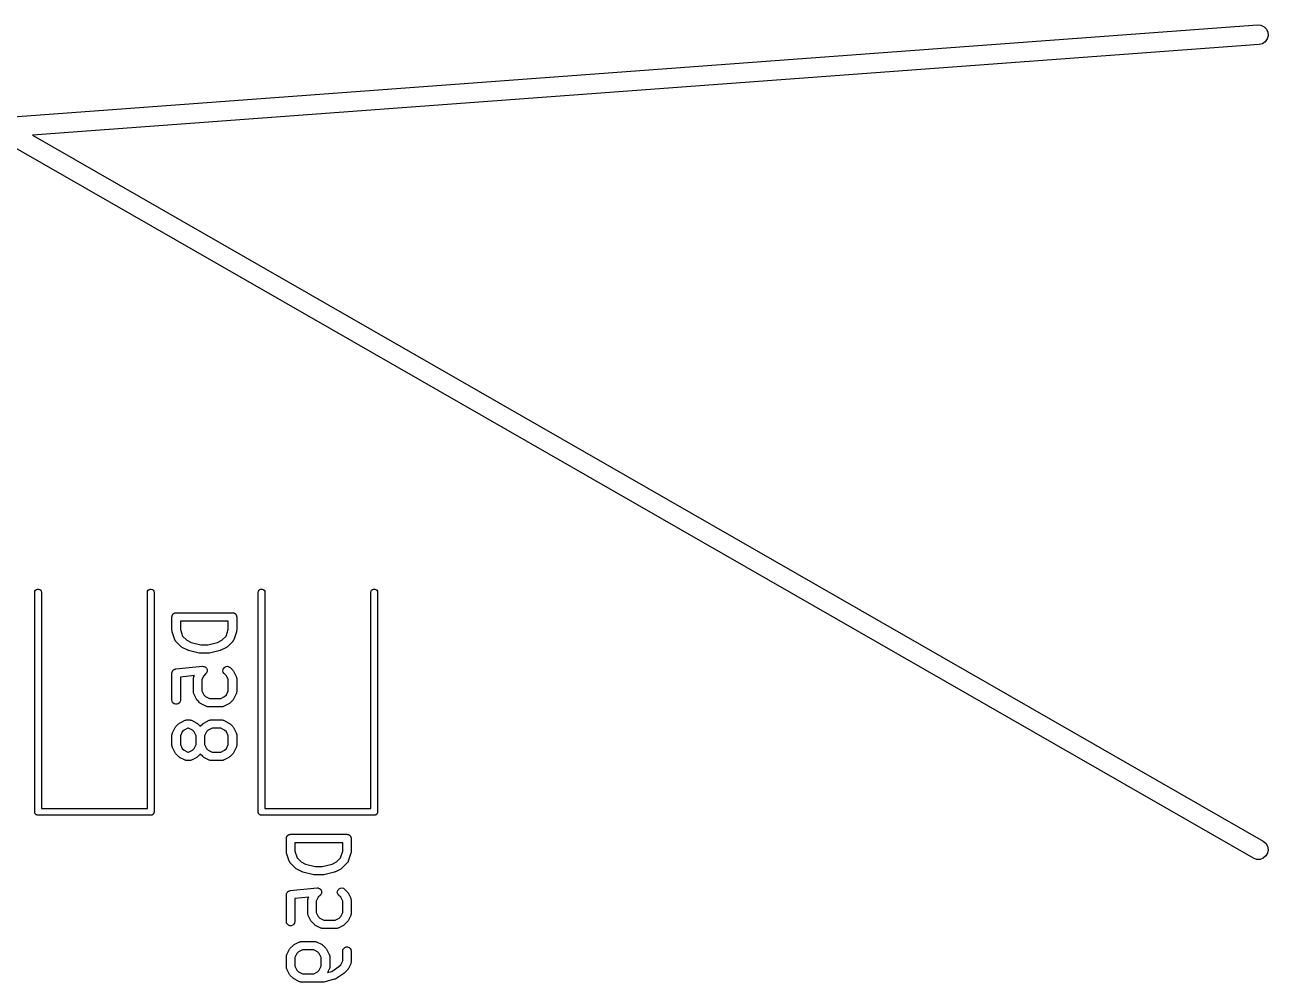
# Model space of a CAD drawing. Extents: x 48 to 353, y -143 to -50.
# Drawn here: x 329.76 to 351.84, y -119.57 to -102.57 of the extents above; entities that cross this region are included whole.
import ezdxf

# ---------------------------------------------------------------- set-up
doc = ezdxf.new("R2010")
doc.units = 0
doc.header["$MEASUREMENT"] = 0
doc.layers.add('BLACK', color=7, linetype='CONTINUOUS')

msp = doc.modelspace()

# ---------------------------------------------------------------- linework, layer by layer
at = {"layer": 'Black'}
for p, q in [((329.394, -104.212), (351.65, -102.568)), ((351.65, -102.568), (351.711, -102.575)), ((351.711, -102.575), (351.765, -102.601)), ((351.765, -102.601), (351.808, -102.645)), ((351.808, -102.645), (351.833, -102.7)), ((351.785, -102.868), (351.735, -102.903)), ((351.821, -102.819), (351.785, -102.868)), ((351.837, -102.761), (351.821, -102.819)), ((351.833, -102.7), (351.837, -102.761)), ((351.676, -102.918), (329.893, -104.526)), ((351.735, -102.903), (351.676, -102.918)), ((351.576, -117.373), (329.29, -104.584)), ((329.893, -104.526), (351.75, -117.069)), ((329.948, -112.611), (329.964, -112.598)), ((329.964, -112.598), (329.983, -112.591)), ((329.983, -112.591), (330.004, -112.591)), ((330.004, -112.591), (330.024, -112.598)), ((330.024, -112.598), (330.04, -112.611)), ((331.948, -112.611), (331.964, -112.598)), ((331.964, -112.598), (331.983, -112.591)), ((331.983, -112.591), (332.004, -112.591)), ((332.004, -112.591), (332.024, -112.598)), ((332.024, -112.598), (332.04, -112.611)), ((333.917, -112.611), (333.933, -112.598)), ((333.933, -112.598), (333.952, -112.591)), ((333.952, -112.591), (333.973, -112.591)), ((333.973, -112.591), (333.993, -112.598)), ((333.993, -112.598), (334.008, -112.611)), ((335.917, -112.611), (335.933, -112.598)), ((335.933, -112.598), (335.952, -112.591)), ((335.952, -112.591), (335.973, -112.591)), ((335.973, -112.591), (335.993, -112.598)), ((335.993, -112.598), (336.008, -112.611)), ((329.934, -112.65), (329.937, -112.629)), ((329.934, -116.55), (329.934, -112.65)), ((329.937, -112.629), (329.948, -112.611)), ((330.04, -112.611), (330.05, -112.629)), ((330.05, -112.629), (330.054, -112.65)), ((330.054, -112.65), (330.054, -116.49)), ((331.934, -112.65), (331.937, -112.629)), ((331.934, -116.49), (331.934, -112.65)), ((331.937, -112.629), (331.948, -112.611)), ((332.04, -112.611), (332.05, -112.629)), ((332.05, -112.629), (332.054, -112.65)), ((332.054, -112.65), (332.054, -116.55)), ((333.902, -112.65), (333.906, -112.629)), ((333.902, -116.55), (333.902, -112.65)), ((333.906, -112.629), (333.917, -112.611)), ((334.008, -112.611), (334.019, -112.629)), ((334.019, -112.629), (334.022, -112.65)), ((334.022, -112.65), (334.022, -116.49)), ((335.902, -112.65), (335.906, -112.629)), ((335.902, -116.49), (335.902, -112.65)), ((335.906, -112.629), (335.917, -112.611)), ((336.008, -112.611), (336.019, -112.629)), ((336.019, -112.629), (336.022, -112.65)), ((336.022, -112.65), (336.022, -116.55)), ((332.381, -113.048), (332.385, -113.043)), ((332.385, -113.043), (332.389, -113.038)), ((332.389, -113.038), (332.394, -113.033)), ((332.394, -113.033), (332.398, -113.028)), ((332.398, -113.028), (332.404, -113.025)), ((332.404, -113.025), (332.409, -113.021)), ((332.409, -113.021), (332.415, -113.019)), ((332.415, -113.019), (332.42, -113.015)), ((332.42, -113.015), (332.427, -113.014)), ((332.427, -113.014), (332.433, -113.012)), ((332.433, -113.012), (332.44, -113.012)), ((332.44, -113.012), (332.446, -113.011)), ((332.446, -113.011), (333.446, -113.011)), ((333.446, -113.011), (333.453, -113.012)), ((333.453, -113.012), (333.459, -113.012)), ((333.459, -113.012), (333.465, -113.014)), ((333.465, -113.014), (333.472, -113.015)), ((333.472, -113.015), (333.477, -113.019)), ((333.477, -113.019), (333.484, -113.021)), ((333.484, -113.021), (333.489, -113.025)), ((333.489, -113.025), (333.494, -113.028)), ((333.494, -113.028), (333.499, -113.033)), ((333.499, -113.033), (333.504, -113.038)), ((333.504, -113.038), (333.507, -113.043)), ((333.507, -113.043), (333.511, -113.048)), ((332.371, -113.086), (332.372, -113.079)), ((332.371, -113.324), (332.371, -113.086)), ((332.372, -113.073), (332.375, -113.067)), ((332.372, -113.079), (332.372, -113.073)), ((332.375, -113.067), (332.376, -113.06)), ((332.376, -113.06), (332.379, -113.054)), ((332.379, -113.054), (332.381, -113.048)), ((332.521, -113.161), (332.521, -113.312)), ((333.371, -113.161), (332.521, -113.161)), ((333.371, -113.312), (333.371, -113.161)), ((333.511, -113.048), (333.513, -113.054)), ((333.513, -113.054), (333.517, -113.06)), ((333.517, -113.06), (333.518, -113.067)), ((333.518, -113.067), (333.52, -113.073)), ((333.52, -113.073), (333.52, -113.079)), ((333.52, -113.079), (333.521, -113.086)), ((333.521, -113.086), (333.521, -113.324)), ((332.373, -113.336), (332.371, -113.324)), ((332.375, -113.348), (332.373, -113.336)), ((332.423, -113.49), (332.375, -113.348)), ((332.521, -113.312), (332.559, -113.426)), ((332.559, -113.426), (332.633, -113.5)), ((333.259, -113.5), (333.333, -113.426)), ((333.333, -113.426), (333.371, -113.312)), ((333.517, -113.348), (333.47, -113.49)), ((333.519, -113.336), (333.517, -113.348)), ((333.521, -113.324), (333.519, -113.336)), ((332.425, -113.494), (332.423, -113.49)), ((332.426, -113.498), (332.425, -113.494)), ((332.431, -113.506), (332.426, -113.498)), ((332.435, -113.513), (332.431, -113.506)), ((332.438, -113.516), (332.435, -113.513)), ((332.441, -113.52), (332.438, -113.516)), ((332.536, -113.615), (332.441, -113.52)), ((332.546, -113.622), (332.536, -113.615)), ((332.555, -113.629), (332.546, -113.622)), ((332.651, -113.677), (332.555, -113.629)), ((332.633, -113.5), (332.71, -113.539)), ((332.659, -113.679), (332.651, -113.677)), ((332.666, -113.682), (332.659, -113.679)), ((332.857, -113.73), (332.666, -113.682)), ((332.71, -113.539), (332.884, -113.582)), ((332.884, -113.582), (333.008, -113.582)), ((333.008, -113.582), (333.182, -113.539)), ((333.226, -113.682), (333.036, -113.73)), ((333.182, -113.539), (333.259, -113.5)), ((333.234, -113.679), (333.226, -113.682)), ((333.242, -113.677), (333.234, -113.679)), ((333.337, -113.629), (333.242, -113.677)), ((333.346, -113.622), (333.337, -113.629)), ((333.356, -113.615), (333.346, -113.622)), ((333.452, -113.52), (333.356, -113.615)), ((333.454, -113.516), (333.452, -113.52)), ((333.457, -113.513), (333.454, -113.516)), ((333.461, -113.506), (333.457, -113.513)), ((333.466, -113.498), (333.461, -113.506)), ((333.468, -113.494), (333.466, -113.498)), ((333.47, -113.49), (333.468, -113.494)), ((332.866, -113.731), (332.857, -113.73)), ((332.875, -113.732), (332.866, -113.731)), ((333.018, -113.732), (332.875, -113.732)), ((333.027, -113.731), (333.018, -113.732)), ((333.036, -113.73), (333.027, -113.731)), ((332.371, -114.08), (332.374, -114.07)), ((332.372, -114.083), (332.371, -114.08)), ((332.371, -114.086), (332.372, -114.083)), ((332.371, -114.562), (332.371, -114.086)), ((332.374, -114.07), (332.376, -114.06)), ((332.376, -114.06), (332.377, -114.058)), ((332.377, -114.058), (332.378, -114.055)), ((332.378, -114.055), (332.384, -114.046)), ((332.384, -114.046), (332.389, -114.038)), ((332.389, -114.038), (332.391, -114.036)), ((332.391, -114.036), (332.392, -114.033)), ((332.392, -114.033), (332.401, -114.027)), ((332.401, -114.027), (332.409, -114.021)), ((332.409, -114.021), (332.411, -114.02)), ((332.411, -114.02), (332.414, -114.018)), ((332.414, -114.018), (332.423, -114.015)), ((332.423, -114.015), (332.433, -114.012)), ((332.433, -114.012), (332.436, -114.012)), ((332.436, -114.012), (332.439, -114.011)), ((332.439, -114.011), (332.915, -113.963)), ((332.769, -114.129), (332.521, -114.154)), ((332.759, -114.152), (332.76, -114.147)), ((332.76, -114.147), (332.769, -114.129)), ((332.936, -114.13), (332.902, -114.199)), ((332.915, -113.963), (332.915, -113.964)), ((332.915, -113.964), (332.916, -113.963)), ((332.916, -113.963), (332.928, -113.964)), ((332.928, -113.964), (332.941, -113.965)), ((332.975, -114.091), (332.936, -114.13)), ((332.941, -113.965), (332.941, -113.966)), ((332.941, -113.966), (332.942, -113.966)), ((332.942, -113.966), (332.953, -113.971)), ((332.953, -113.971), (332.965, -113.976)), ((332.965, -113.976), (332.965, -113.976)), ((332.965, -113.976), (332.965, -113.977)), ((332.965, -113.977), (332.974, -113.986)), ((332.974, -113.986), (332.983, -113.994)), ((332.976, -114.091), (332.975, -114.091)), ((332.983, -114.08), (332.976, -114.09)), ((332.976, -114.09), (332.976, -114.091)), ((332.983, -113.994), (332.983, -113.995)), ((332.983, -113.995), (332.984, -113.995)), ((332.99, -114.07), (332.983, -114.08)), ((332.984, -113.995), (332.989, -114.006)), ((332.989, -114.006), (332.995, -114.018)), ((332.991, -114.069), (332.99, -114.069)), ((332.99, -114.069), (332.99, -114.07)), ((332.994, -114.057), (332.991, -114.069)), ((332.997, -114.045), (332.994, -114.057)), ((332.995, -114.018), (332.995, -114.018)), ((332.995, -114.018), (332.995, -114.019)), ((332.995, -114.019), (332.996, -114.031)), ((332.996, -114.031), (332.997, -114.044)), ((332.997, -114.044), (332.997, -114.044)), ((332.997, -114.044), (332.997, -114.045)), ((333.276, -114.045), (333.278, -114.019)), ((333.283, -114.07), (333.276, -114.045)), ((333.278, -114.019), (333.289, -113.995)), ((333.298, -114.091), (333.283, -114.07)), ((333.289, -113.995), (333.308, -113.977)), ((333.337, -114.13), (333.298, -114.091)), ((333.308, -113.977), (333.331, -113.966)), ((333.331, -113.966), (333.357, -113.963)), ((333.371, -114.199), (333.337, -114.13)), ((333.357, -113.963), (333.383, -113.97)), ((333.383, -113.97), (333.404, -113.985)), ((333.404, -113.985), (333.452, -114.033)), ((333.452, -114.033), (333.458, -114.043)), ((333.458, -114.043), (333.466, -114.052)), ((333.466, -114.052), (333.513, -114.147)), ((333.513, -114.147), (333.514, -114.152)), ((332.521, -114.154), (332.521, -114.562)), ((332.752, -114.181), (332.753, -114.177)), ((332.752, -114.419), (332.752, -114.181)), ((332.753, -114.172), (332.755, -114.164)), ((332.753, -114.177), (332.753, -114.172)), ((332.755, -114.164), (332.757, -114.155)), ((332.757, -114.155), (332.759, -114.152)), ((332.902, -114.199), (332.902, -114.401)), ((333.371, -114.401), (333.371, -114.199)), ((333.514, -114.152), (333.517, -114.155)), ((333.517, -114.155), (333.518, -114.164)), ((333.518, -114.164), (333.521, -114.172)), ((333.521, -114.172), (333.52, -114.177)), ((333.52, -114.177), (333.521, -114.181)), ((333.521, -114.181), (333.521, -114.419)), ((332.376, -114.588), (332.371, -114.562)), ((332.389, -114.61), (332.376, -114.588)), ((332.517, -114.588), (332.504, -114.61)), ((332.521, -114.562), (332.517, -114.588)), ((332.753, -114.423), (332.752, -114.419)), ((332.753, -114.428), (332.753, -114.423)), ((332.755, -114.436), (332.753, -114.428)), ((332.757, -114.445), (332.755, -114.436)), ((332.759, -114.448), (332.757, -114.445)), ((332.76, -114.453), (332.759, -114.448)), ((332.808, -114.548), (332.76, -114.453)), ((332.815, -114.557), (332.808, -114.548)), ((332.822, -114.567), (332.815, -114.557)), ((332.869, -114.615), (332.822, -114.567)), ((332.902, -114.401), (332.936, -114.47)), ((332.936, -114.47), (332.967, -114.5)), ((332.967, -114.5), (333.035, -114.535)), ((333.035, -114.535), (333.238, -114.535)), ((333.238, -114.535), (333.306, -114.5)), ((333.306, -114.5), (333.337, -114.47)), ((333.337, -114.47), (333.371, -114.401)), ((333.452, -114.567), (333.404, -114.615)), ((333.458, -114.557), (333.452, -114.567)), ((333.466, -114.548), (333.458, -114.557)), ((333.513, -114.453), (333.466, -114.548)), ((333.514, -114.448), (333.513, -114.453)), ((333.517, -114.445), (333.514, -114.448)), ((333.518, -114.436), (333.517, -114.445)), ((333.521, -114.428), (333.518, -114.436)), ((333.521, -114.419), (333.52, -114.423)), ((333.52, -114.423), (333.521, -114.428)), ((332.409, -114.627), (332.389, -114.61)), ((332.433, -114.636), (332.409, -114.627)), ((332.459, -114.636), (332.433, -114.636)), ((332.484, -114.627), (332.459, -114.636)), ((332.504, -114.61), (332.484, -114.627)), ((332.879, -114.622), (332.869, -114.615)), ((332.889, -114.629), (332.879, -114.622)), ((332.984, -114.677), (332.889, -114.629)), ((332.988, -114.678), (332.984, -114.677)), ((332.992, -114.68), (332.988, -114.678)), ((333.001, -114.682), (332.992, -114.68)), ((333.009, -114.684), (333.001, -114.682)), ((333.013, -114.684), (333.009, -114.684)), ((333.018, -114.685), (333.013, -114.684)), ((333.256, -114.685), (333.018, -114.685)), ((333.26, -114.684), (333.256, -114.685)), ((333.264, -114.684), (333.26, -114.684)), ((333.273, -114.682), (333.264, -114.684)), ((333.281, -114.68), (333.273, -114.682)), ((333.285, -114.678), (333.281, -114.68)), ((333.289, -114.677), (333.285, -114.678)), ((333.384, -114.629), (333.289, -114.677)), ((333.394, -114.622), (333.384, -114.629)), ((333.404, -114.615), (333.394, -114.622)), ((332.441, -115.033), (332.488, -114.985)), ((332.488, -114.985), (332.498, -114.978)), ((332.498, -114.978), (332.508, -114.971)), ((332.508, -114.971), (332.603, -114.923)), ((332.603, -114.923), (332.607, -114.922)), ((332.607, -114.922), (332.611, -114.92)), ((332.611, -114.92), (332.62, -114.918)), ((332.62, -114.918), (332.628, -114.916)), ((332.628, -114.916), (332.632, -114.916)), ((332.632, -114.916), (332.637, -114.915)), ((332.637, -114.915), (332.684, -114.915)), ((332.684, -114.915), (332.688, -114.916)), ((332.688, -114.916), (332.693, -114.916)), ((332.693, -114.916), (332.701, -114.918)), ((332.701, -114.918), (332.71, -114.92)), ((332.71, -114.92), (332.714, -114.922)), ((332.714, -114.922), (332.718, -114.923)), ((332.718, -114.923), (332.813, -114.971)), ((332.813, -114.971), (332.823, -114.978)), ((332.823, -114.978), (332.832, -114.985)), ((332.832, -114.985), (332.875, -115.027)), ((332.875, -115.027), (332.917, -114.985)), ((332.917, -114.985), (332.927, -114.978)), ((332.927, -114.978), (332.936, -114.971)), ((332.936, -114.971), (333.032, -114.923)), ((333.032, -114.923), (333.036, -114.922)), ((333.036, -114.922), (333.04, -114.92)), ((333.04, -114.92), (333.048, -114.918)), ((333.048, -114.918), (333.057, -114.916)), ((333.057, -114.916), (333.061, -114.916)), ((333.061, -114.916), (333.065, -114.915)), ((333.065, -114.915), (333.256, -114.915)), ((333.256, -114.915), (333.26, -114.916)), ((333.26, -114.916), (333.264, -114.916)), ((333.264, -114.916), (333.273, -114.918)), ((333.273, -114.918), (333.281, -114.92)), ((333.281, -114.92), (333.285, -114.922)), ((333.285, -114.922), (333.289, -114.923)), ((333.289, -114.923), (333.384, -114.971)), ((333.384, -114.971), (333.394, -114.978)), ((333.394, -114.978), (333.404, -114.985)), ((333.404, -114.985), (333.452, -115.033)), ((332.371, -115.181), (332.372, -115.177)), ((332.371, -115.371), (332.371, -115.181)), ((332.372, -115.172), (332.374, -115.164)), ((332.372, -115.177), (332.372, -115.172)), ((332.374, -115.164), (332.376, -115.155)), ((332.376, -115.155), (332.378, -115.152)), ((332.378, -115.152), (332.379, -115.147)), ((332.379, -115.147), (332.427, -115.052)), ((332.427, -115.052), (332.434, -115.043)), ((332.434, -115.043), (332.441, -115.033)), ((332.555, -115.13), (332.521, -115.199)), ((332.521, -115.199), (332.521, -115.354)), ((332.586, -115.1), (332.555, -115.13)), ((332.654, -115.065), (332.586, -115.1)), ((332.667, -115.065), (332.654, -115.065)), ((332.735, -115.1), (332.667, -115.065)), ((332.765, -115.13), (332.735, -115.1)), ((332.8, -115.199), (332.765, -115.13)), ((332.8, -115.354), (332.8, -115.199)), ((332.984, -115.13), (332.95, -115.199)), ((332.95, -115.199), (332.95, -115.354)), ((333.014, -115.1), (332.984, -115.13)), ((333.083, -115.065), (333.014, -115.1)), ((333.238, -115.065), (333.083, -115.065)), ((333.306, -115.1), (333.238, -115.065)), ((333.337, -115.13), (333.306, -115.1)), ((333.371, -115.199), (333.337, -115.13)), ((333.371, -115.354), (333.371, -115.199)), ((333.452, -115.033), (333.458, -115.043)), ((333.458, -115.043), (333.466, -115.052)), ((333.466, -115.052), (333.513, -115.147)), ((333.513, -115.147), (333.514, -115.152)), ((333.514, -115.152), (333.517, -115.155)), ((333.517, -115.155), (333.518, -115.164)), ((333.518, -115.164), (333.521, -115.172)), ((333.521, -115.172), (333.52, -115.177)), ((333.52, -115.177), (333.521, -115.181)), ((333.521, -115.181), (333.521, -115.371)), ((332.372, -115.376), (332.371, -115.371)), ((332.372, -115.38), (332.372, -115.376)), ((332.374, -115.388), (332.372, -115.38)), ((332.376, -115.397), (332.374, -115.388)), ((332.378, -115.401), (332.376, -115.397)), ((332.379, -115.405), (332.378, -115.401)), ((332.427, -115.5), (332.379, -115.405)), ((332.521, -115.354), (332.555, -115.422)), ((332.555, -115.422), (332.586, -115.453)), ((332.586, -115.453), (332.654, -115.487)), ((332.667, -115.487), (332.735, -115.453)), ((332.735, -115.453), (332.765, -115.422)), ((332.765, -115.422), (332.8, -115.354)), ((332.95, -115.354), (332.984, -115.422)), ((332.984, -115.422), (333.014, -115.453)), ((333.014, -115.453), (333.083, -115.487)), ((333.238, -115.487), (333.306, -115.453)), ((333.306, -115.453), (333.337, -115.422)), ((333.337, -115.422), (333.371, -115.354)), ((333.513, -115.405), (333.466, -115.5)), ((333.514, -115.401), (333.513, -115.405)), ((333.517, -115.397), (333.514, -115.401)), ((333.518, -115.388), (333.517, -115.397)), ((333.521, -115.38), (333.518, -115.388)), ((333.521, -115.371), (333.52, -115.376)), ((333.52, -115.376), (333.521, -115.38)), ((332.434, -115.51), (332.427, -115.5)), ((332.441, -115.52), (332.434, -115.51)), ((332.488, -115.567), (332.441, -115.52)), ((332.498, -115.574), (332.488, -115.567)), ((332.508, -115.581), (332.498, -115.574)), ((332.603, -115.629), (332.508, -115.581)), ((332.607, -115.63), (332.603, -115.629)), ((332.611, -115.632), (332.607, -115.63)), ((332.62, -115.634), (332.611, -115.632)), ((332.628, -115.636), (332.62, -115.634)), ((332.632, -115.636), (332.628, -115.636)), ((332.637, -115.637), (332.632, -115.636)), ((332.684, -115.637), (332.637, -115.637)), ((332.654, -115.487), (332.667, -115.487)), ((332.688, -115.636), (332.684, -115.637)), ((332.693, -115.636), (332.688, -115.636)), ((332.701, -115.634), (332.693, -115.636)), ((332.71, -115.632), (332.701, -115.634)), ((332.714, -115.63), (332.71, -115.632)), ((332.718, -115.629), (332.714, -115.63)), ((332.813, -115.581), (332.718, -115.629)), ((332.823, -115.574), (332.813, -115.581)), ((332.832, -115.567), (332.823, -115.574)), ((332.875, -115.525), (332.832, -115.567)), ((332.917, -115.567), (332.875, -115.525)), ((332.927, -115.574), (332.917, -115.567)), ((332.936, -115.581), (332.927, -115.574)), ((333.032, -115.629), (332.936, -115.581)), ((333.036, -115.63), (333.032, -115.629)), ((333.04, -115.632), (333.036, -115.63)), ((333.048, -115.634), (333.04, -115.632)), ((333.057, -115.636), (333.048, -115.634)), ((333.061, -115.636), (333.057, -115.636)), ((333.065, -115.637), (333.061, -115.636)), ((333.256, -115.637), (333.065, -115.637)), ((333.083, -115.487), (333.238, -115.487)), ((333.26, -115.636), (333.256, -115.637)), ((333.264, -115.636), (333.26, -115.636)), ((333.273, -115.634), (333.264, -115.636)), ((333.281, -115.632), (333.273, -115.634)), ((333.285, -115.63), (333.281, -115.632)), ((333.289, -115.629), (333.285, -115.63)), ((333.384, -115.581), (333.289, -115.629)), ((333.394, -115.574), (333.384, -115.581)), ((333.404, -115.567), (333.394, -115.574)), ((333.452, -115.52), (333.404, -115.567)), ((333.458, -115.51), (333.452, -115.52)), ((333.466, -115.5), (333.458, -115.51)), ((329.935, -116.555), (329.934, -116.55)), ((329.935, -116.56), (329.935, -116.555)), ((329.936, -116.565), (329.935, -116.56)), ((329.937, -116.571), (329.936, -116.565)), ((329.94, -116.575), (329.937, -116.571)), ((329.942, -116.58), (329.94, -116.575)), ((330.054, -116.49), (331.934, -116.49)), ((332.048, -116.575), (332.046, -116.58)), ((332.05, -116.571), (332.048, -116.575)), ((332.051, -116.565), (332.05, -116.571)), ((332.053, -116.56), (332.051, -116.565)), ((332.054, -116.55), (332.053, -116.555)), ((332.053, -116.555), (332.053, -116.56)), ((333.903, -116.555), (333.902, -116.55)), ((333.903, -116.56), (333.903, -116.555)), ((333.905, -116.565), (333.903, -116.56)), ((333.906, -116.571), (333.905, -116.565)), ((333.909, -116.575), (333.906, -116.571)), ((333.911, -116.58), (333.909, -116.575)), ((334.022, -116.49), (335.902, -116.49)), ((336.016, -116.575), (336.014, -116.58)), ((336.019, -116.571), (336.016, -116.575)), ((336.02, -116.565), (336.019, -116.571)), ((336.022, -116.56), (336.02, -116.565)), ((336.022, -116.55), (336.022, -116.555)), ((336.022, -116.555), (336.022, -116.56)), ((329.945, -116.584), (329.942, -116.58)), ((329.948, -116.589), (329.945, -116.584)), ((329.952, -116.592), (329.948, -116.589)), ((329.955, -116.596), (329.952, -116.592)), ((329.96, -116.599), (329.955, -116.596)), ((329.964, -116.602), (329.96, -116.599)), ((329.969, -116.604), (329.964, -116.602)), ((329.973, -116.606), (329.969, -116.604)), ((329.978, -116.607), (329.973, -116.606)), ((329.983, -116.609), (329.978, -116.607)), ((329.989, -116.609), (329.983, -116.609)), ((329.994, -116.61), (329.989, -116.609)), ((331.994, -116.61), (329.994, -116.61)), ((331.999, -116.609), (331.994, -116.61)), ((332.004, -116.609), (331.999, -116.609)), ((332.009, -116.607), (332.004, -116.609)), ((332.014, -116.606), (332.009, -116.607)), ((332.019, -116.604), (332.014, -116.606)), ((332.024, -116.602), (332.019, -116.604)), ((332.028, -116.599), (332.024, -116.602)), ((332.032, -116.596), (332.028, -116.599)), ((332.036, -116.592), (332.032, -116.596)), ((332.04, -116.589), (332.036, -116.592)), ((332.042, -116.584), (332.04, -116.589)), ((332.046, -116.58), (332.042, -116.584)), ((333.914, -116.584), (333.911, -116.58)), ((333.917, -116.589), (333.914, -116.584)), ((333.921, -116.592), (333.917, -116.589)), ((333.924, -116.596), (333.921, -116.592)), ((333.928, -116.599), (333.924, -116.596)), ((333.933, -116.602), (333.928, -116.599)), ((333.937, -116.604), (333.933, -116.602)), ((333.942, -116.606), (333.937, -116.604)), ((333.947, -116.607), (333.942, -116.606)), ((333.952, -116.609), (333.947, -116.607)), ((333.957, -116.609), (333.952, -116.609)), ((333.962, -116.61), (333.957, -116.609)), ((335.962, -116.61), (333.962, -116.61)), ((335.968, -116.609), (335.962, -116.61)), ((335.973, -116.609), (335.968, -116.609)), ((335.978, -116.607), (335.973, -116.609)), ((335.983, -116.606), (335.978, -116.607)), ((335.988, -116.604), (335.983, -116.606)), ((335.993, -116.602), (335.988, -116.604)), ((335.997, -116.599), (335.993, -116.602)), ((336.001, -116.596), (335.997, -116.599)), ((336.004, -116.592), (336.001, -116.596)), ((336.008, -116.589), (336.004, -116.592)), ((336.011, -116.584), (336.008, -116.589)), ((336.014, -116.58), (336.011, -116.584)), ((334.403, -117.023), (334.405, -117.016)), ((334.405, -117.01), (334.407, -117.004)), ((334.405, -117.016), (334.405, -117.01)), ((334.407, -117.004), (334.408, -116.997)), ((334.408, -116.997), (334.411, -116.991)), ((334.411, -116.991), (334.413, -116.985)), ((334.413, -116.985), (334.418, -116.98)), ((334.418, -116.98), (334.421, -116.975)), ((334.421, -116.975), (334.426, -116.97)), ((334.426, -116.97), (334.43, -116.965)), ((334.43, -116.965), (334.436, -116.962)), ((334.436, -116.962), (334.441, -116.958)), ((334.441, -116.958), (334.447, -116.956)), ((334.447, -116.956), (334.453, -116.952)), ((334.453, -116.952), (334.459, -116.951)), ((334.459, -116.951), (334.465, -116.949)), ((334.465, -116.949), (334.472, -116.949)), ((334.472, -116.949), (334.478, -116.948)), ((334.478, -116.948), (335.478, -116.948)), ((335.478, -116.948), (335.485, -116.949)), ((335.485, -116.949), (335.491, -116.949)), ((335.491, -116.949), (335.498, -116.951)), ((335.498, -116.951), (335.504, -116.952)), ((335.504, -116.952), (335.51, -116.956)), ((335.51, -116.956), (335.516, -116.958)), ((335.516, -116.958), (335.521, -116.962)), ((335.521, -116.962), (335.527, -116.965)), ((335.527, -116.965), (335.531, -116.97)), ((335.531, -116.97), (335.536, -116.975)), ((335.536, -116.975), (335.539, -116.98)), ((335.539, -116.98), (335.543, -116.985)), ((335.543, -116.985), (335.546, -116.991)), ((335.546, -116.991), (335.549, -116.997)), ((335.549, -116.997), (335.55, -117.004)), ((335.55, -117.004), (335.552, -117.01)), ((335.552, -117.01), (335.552, -117.016)), ((335.552, -117.016), (335.553, -117.023)), ((334.403, -117.261), (334.403, -117.023)), ((334.553, -117.098), (334.553, -117.249)), ((335.403, -117.098), (334.553, -117.098)), ((335.403, -117.249), (335.403, -117.098)), ((335.553, -117.023), (335.553, -117.261)), ((351.75, -117.069), (351.797, -117.108)), ((351.797, -117.108), (351.827, -117.161)), ((351.827, -117.161), (351.838, -117.221)), ((351.838, -117.221), (351.828, -117.28)), ((334.405, -117.273), (334.403, -117.261)), ((334.407, -117.285), (334.405, -117.273)), ((334.455, -117.427), (334.407, -117.285)), ((334.457, -117.431), (334.455, -117.427)), ((334.458, -117.435), (334.457, -117.431)), ((334.463, -117.443), (334.458, -117.435)), ((334.467, -117.45), (334.463, -117.443)), ((334.47, -117.453), (334.467, -117.45)), ((334.473, -117.457), (334.47, -117.453)), ((334.568, -117.552), (334.473, -117.457)), ((334.553, -117.249), (334.592, -117.363)), ((334.592, -117.363), (334.666, -117.437)), ((334.666, -117.437), (334.743, -117.476)), ((335.214, -117.476), (335.291, -117.437)), ((335.291, -117.437), (335.365, -117.363)), ((335.365, -117.363), (335.403, -117.249)), ((335.484, -117.457), (335.389, -117.552)), ((335.486, -117.453), (335.484, -117.457)), ((335.49, -117.45), (335.486, -117.453)), ((335.494, -117.443), (335.49, -117.45)), ((335.499, -117.435), (335.494, -117.443)), ((335.5, -117.431), (335.499, -117.435)), ((335.502, -117.427), (335.5, -117.431)), ((335.55, -117.285), (335.502, -117.427)), ((335.551, -117.273), (335.55, -117.285)), ((335.553, -117.261), (335.551, -117.273)), ((351.633, -117.393), (351.576, -117.373)), ((351.694, -117.393), (351.633, -117.393)), ((351.751, -117.372), (351.694, -117.393)), ((351.797, -117.333), (351.751, -117.372)), ((351.828, -117.28), (351.797, -117.333)), ((334.578, -117.559), (334.568, -117.552)), ((334.588, -117.566), (334.578, -117.559)), ((334.683, -117.614), (334.588, -117.566)), ((334.691, -117.616), (334.683, -117.614)), ((334.698, -117.619), (334.691, -117.616)), ((334.889, -117.667), (334.698, -117.619)), ((334.743, -117.476), (334.916, -117.519)), ((334.898, -117.668), (334.889, -117.667)), ((334.907, -117.669), (334.898, -117.668)), ((335.05, -117.669), (334.907, -117.669)), ((334.916, -117.519), (335.041, -117.519)), ((335.041, -117.519), (335.214, -117.476)), ((335.059, -117.668), (335.05, -117.669)), ((335.068, -117.667), (335.059, -117.668)), ((335.258, -117.619), (335.068, -117.667)), ((335.266, -117.616), (335.258, -117.619)), ((335.274, -117.614), (335.266, -117.616)), ((335.369, -117.566), (335.274, -117.614)), ((335.379, -117.559), (335.369, -117.566)), ((335.389, -117.552), (335.379, -117.559)), ((334.471, -117.948), (334.947, -117.9)), ((334.947, -117.9), (334.948, -117.901)), ((334.948, -117.901), (334.948, -117.9)), ((334.948, -117.9), (334.96, -117.901)), ((334.96, -117.901), (334.973, -117.902)), ((335.364, -117.903), (335.39, -117.9)), ((335.39, -117.9), (335.415, -117.907)), ((334.403, -118.023), (334.404, -118.02)), ((334.403, -118.499), (334.403, -118.023)), ((334.404, -118.017), (334.406, -118.007)), ((334.404, -118.02), (334.404, -118.017)), ((334.406, -118.007), (334.408, -117.997)), ((334.408, -117.997), (334.409, -117.995)), ((334.409, -117.995), (334.41, -117.992)), ((334.41, -117.992), (334.416, -117.983)), ((334.416, -117.983), (334.421, -117.975)), ((334.421, -117.975), (334.423, -117.973)), ((334.423, -117.973), (334.425, -117.97)), ((334.425, -117.97), (334.433, -117.964)), ((334.433, -117.964), (334.441, -117.958)), ((334.441, -117.958), (334.444, -117.957)), ((334.444, -117.957), (334.446, -117.955)), ((334.446, -117.955), (334.456, -117.952)), ((334.456, -117.952), (334.465, -117.949)), ((334.465, -117.949), (334.468, -117.949)), ((334.468, -117.949), (334.471, -117.948)), ((334.802, -118.066), (334.553, -118.091)), ((334.553, -118.091), (334.553, -118.499)), ((334.784, -118.118), (334.785, -118.114)), ((334.784, -118.356), (334.784, -118.118)), ((334.785, -118.109), (334.787, -118.101)), ((334.785, -118.114), (334.785, -118.109)), ((334.787, -118.101), (334.789, -118.092)), ((334.789, -118.092), (334.791, -118.089)), ((334.791, -118.089), (334.792, -118.084)), ((334.792, -118.084), (334.802, -118.066)), ((334.969, -118.067), (334.934, -118.136)), ((335.008, -118.028), (334.969, -118.067)), ((334.973, -117.902), (334.974, -117.903)), ((334.974, -117.903), (334.974, -117.903)), ((334.974, -117.903), (334.985, -117.908)), ((334.985, -117.908), (334.997, -117.913)), ((334.997, -117.913), (334.997, -117.913)), ((334.997, -117.913), (334.998, -117.914)), ((334.998, -117.914), (335.006, -117.923)), ((335.006, -117.923), (335.015, -117.931)), ((335.015, -118.017), (335.008, -118.027)), ((335.008, -118.027), (335.008, -118.028)), ((335.008, -118.028), (335.008, -118.028)), ((335.015, -117.931), (335.016, -117.932)), ((335.023, -118.007), (335.015, -118.017)), ((335.016, -117.932), (335.016, -117.932)), ((335.016, -117.932), (335.021, -117.943)), ((335.021, -117.943), (335.027, -117.955)), ((335.026, -117.994), (335.023, -118.006)), ((335.023, -118.006), (335.023, -118.006)), ((335.023, -118.006), (335.023, -118.007)), ((335.029, -117.982), (335.026, -117.994)), ((335.027, -117.955), (335.027, -117.955)), ((335.027, -117.955), (335.027, -117.956)), ((335.027, -117.956), (335.028, -117.968)), ((335.028, -117.968), (335.029, -117.981)), ((335.029, -117.981), (335.029, -117.981)), ((335.029, -117.981), (335.029, -117.982)), ((335.308, -117.982), (335.311, -117.956)), ((335.315, -118.007), (335.308, -117.982)), ((335.311, -117.956), (335.322, -117.932)), ((335.33, -118.028), (335.315, -118.007)), ((335.322, -117.932), (335.34, -117.914)), ((335.369, -118.067), (335.33, -118.028)), ((335.34, -117.914), (335.364, -117.903)), ((335.403, -118.136), (335.369, -118.067)), ((335.415, -117.907), (335.436, -117.922)), ((335.436, -117.922), (335.484, -117.97)), ((335.484, -117.97), (335.491, -117.98)), ((335.491, -117.98), (335.498, -117.989)), ((335.498, -117.989), (335.545, -118.084)), ((335.545, -118.084), (335.547, -118.089)), ((335.547, -118.089), (335.549, -118.092)), ((335.549, -118.092), (335.55, -118.101)), ((335.55, -118.101), (335.553, -118.109)), ((335.553, -118.109), (335.553, -118.114)), ((335.553, -118.114), (335.553, -118.118)), ((335.553, -118.118), (335.553, -118.356)), ((334.934, -118.136), (334.934, -118.338)), ((334.934, -118.338), (334.969, -118.407)), ((335.369, -118.407), (335.403, -118.338)), ((335.403, -118.338), (335.403, -118.136)), ((334.408, -118.525), (334.403, -118.499)), ((334.421, -118.547), (334.408, -118.525)), ((334.441, -118.564), (334.421, -118.547)), ((334.465, -118.573), (334.441, -118.564)), ((334.516, -118.564), (334.491, -118.573)), ((334.536, -118.547), (334.516, -118.564)), ((334.549, -118.525), (334.536, -118.547)), ((334.553, -118.499), (334.549, -118.525)), ((334.785, -118.36), (334.784, -118.356)), ((334.785, -118.365), (334.785, -118.36)), ((334.787, -118.373), (334.785, -118.365)), ((334.789, -118.382), (334.787, -118.373)), ((334.791, -118.385), (334.789, -118.382)), ((334.792, -118.39), (334.791, -118.385)), ((334.84, -118.485), (334.792, -118.39)), ((334.847, -118.494), (334.84, -118.485)), ((334.854, -118.504), (334.847, -118.494)), ((334.902, -118.552), (334.854, -118.504)), ((334.911, -118.559), (334.902, -118.552)), ((334.921, -118.566), (334.911, -118.559)), ((334.969, -118.407), (334.999, -118.437)), ((334.999, -118.437), (335.068, -118.472)), ((335.068, -118.472), (335.27, -118.472)), ((335.27, -118.472), (335.339, -118.437)), ((335.339, -118.437), (335.369, -118.407)), ((335.426, -118.559), (335.417, -118.566)), ((335.436, -118.552), (335.426, -118.559)), ((335.484, -118.504), (335.436, -118.552)), ((335.491, -118.494), (335.484, -118.504)), ((335.498, -118.485), (335.491, -118.494)), ((335.545, -118.39), (335.498, -118.485)), ((335.547, -118.385), (335.545, -118.39)), ((335.549, -118.382), (335.547, -118.385)), ((335.55, -118.373), (335.549, -118.382)), ((335.553, -118.365), (335.55, -118.373)), ((335.553, -118.356), (335.553, -118.36)), ((335.553, -118.36), (335.553, -118.365)), ((334.491, -118.573), (334.465, -118.573)), ((335.016, -118.614), (334.921, -118.566)), ((335.02, -118.615), (335.016, -118.614)), ((335.024, -118.617), (335.02, -118.615)), ((335.033, -118.619), (335.024, -118.617)), ((335.041, -118.621), (335.033, -118.619)), ((335.046, -118.621), (335.041, -118.621)), ((335.05, -118.622), (335.046, -118.621)), ((335.288, -118.622), (335.05, -118.622)), ((335.292, -118.621), (335.288, -118.622)), ((335.296, -118.621), (335.292, -118.621)), ((335.305, -118.619), (335.296, -118.621)), ((335.314, -118.617), (335.305, -118.619)), ((335.317, -118.615), (335.314, -118.617)), ((335.321, -118.614), (335.317, -118.615)), ((335.417, -118.566), (335.321, -118.614)), ((334.411, -119.084), (334.459, -118.989)), ((334.459, -118.989), (334.466, -118.98)), ((334.466, -118.98), (334.473, -118.97)), ((334.473, -118.97), (334.521, -118.922)), ((334.521, -118.922), (334.53, -118.915)), ((334.53, -118.915), (334.54, -118.908)), ((334.54, -118.908), (334.635, -118.86)), ((334.687, -119.002), (334.618, -119.037)), ((334.635, -118.86), (334.639, -118.859)), ((334.639, -118.859), (334.643, -118.857)), ((334.643, -118.857), (334.652, -118.855)), ((334.652, -118.855), (334.66, -118.853)), ((334.66, -118.853), (334.665, -118.853)), ((334.665, -118.853), (334.669, -118.852)), ((334.669, -118.852), (334.907, -118.852)), ((334.889, -119.002), (334.687, -119.002)), ((334.958, -119.037), (334.889, -119.002)), ((334.907, -118.852), (334.911, -118.853)), ((334.911, -118.853), (334.916, -118.853)), ((334.916, -118.853), (334.924, -118.855)), ((334.924, -118.855), (334.933, -118.857)), ((334.933, -118.857), (334.936, -118.859)), ((334.936, -118.859), (334.94, -118.86)), ((334.94, -118.86), (335.036, -118.908)), ((335.036, -118.908), (335.045, -118.915)), ((335.045, -118.915), (335.055, -118.922)), ((335.055, -118.922), (335.103, -118.97)), ((335.103, -118.97), (335.11, -118.98)), ((335.11, -118.98), (335.117, -118.989)), ((335.117, -118.989), (335.165, -119.084)), ((335.403, -119.023), (335.408, -118.997)), ((335.408, -118.997), (335.421, -118.975)), ((335.421, -118.975), (335.441, -118.958)), ((335.441, -118.958), (335.465, -118.949)), ((335.465, -118.949), (335.491, -118.949)), ((335.491, -118.949), (335.516, -118.958)), ((335.516, -118.958), (335.536, -118.975)), ((335.536, -118.975), (335.549, -118.997)), ((335.549, -118.997), (335.553, -119.023)), ((334.403, -119.118), (334.404, -119.114)), ((334.403, -119.308), (334.403, -119.118)), ((334.404, -119.109), (334.406, -119.101)), ((334.404, -119.114), (334.404, -119.109)), ((334.406, -119.101), (334.408, -119.092)), ((334.408, -119.092), (334.41, -119.089)), ((334.41, -119.089), (334.411, -119.084)), ((334.588, -119.067), (334.553, -119.136)), ((334.553, -119.136), (334.553, -119.291)), ((334.618, -119.037), (334.588, -119.067)), ((334.988, -119.067), (334.958, -119.037)), ((335.022, -119.136), (334.988, -119.067)), ((335.022, -119.291), (335.022, -119.136)), ((335.165, -119.084), (335.166, -119.089)), ((335.166, -119.089), (335.168, -119.092)), ((335.168, -119.092), (335.169, -119.101)), ((335.169, -119.101), (335.172, -119.109)), ((335.172, -119.109), (335.172, -119.114)), ((335.172, -119.114), (335.172, -119.118)), ((335.172, -119.118), (335.172, -119.308)), ((335.369, -119.264), (335.403, -119.195)), ((335.403, -119.195), (335.403, -119.023)), ((335.553, -119.222), (335.55, -119.23)), ((335.553, -119.023), (335.553, -119.213)), ((335.553, -119.213), (335.553, -119.217)), ((335.553, -119.217), (335.553, -119.222)), ((334.404, -119.313), (334.403, -119.308)), ((334.404, -119.317), (334.404, -119.313)), ((334.406, -119.325), (334.404, -119.317)), ((334.408, -119.334), (334.406, -119.325)), ((334.41, -119.338), (334.408, -119.334)), ((334.411, -119.342), (334.41, -119.338)), ((334.459, -119.437), (334.411, -119.342)), ((334.466, -119.447), (334.459, -119.437)), ((334.473, -119.457), (334.466, -119.447)), ((334.553, -119.291), (334.588, -119.359)), ((334.588, -119.359), (334.618, -119.39)), ((334.618, -119.39), (334.687, -119.424)), ((334.687, -119.424), (334.889, -119.424)), ((334.889, -119.424), (334.958, -119.39)), ((334.958, -119.39), (334.988, -119.359)), ((334.988, -119.359), (335.022, -119.291)), ((335.165, -119.342), (335.135, -119.4)), ((335.135, -119.4), (335.209, -119.382)), ((335.166, -119.338), (335.165, -119.342)), ((335.168, -119.334), (335.166, -119.338)), ((335.169, -119.325), (335.168, -119.334)), ((335.172, -119.317), (335.169, -119.325)), ((335.172, -119.308), (335.172, -119.313)), ((335.172, -119.313), (335.172, -119.317)), ((335.209, -119.382), (335.335, -119.298)), ((335.425, -119.418), (335.282, -119.514)), ((335.335, -119.298), (335.369, -119.264)), ((335.43, -119.413), (335.425, -119.418)), ((335.436, -119.409), (335.43, -119.413)), ((335.484, -119.361), (335.436, -119.409)), ((335.491, -119.352), (335.484, -119.361)), ((335.498, -119.342), (335.491, -119.352)), ((335.545, -119.247), (335.498, -119.342)), ((335.547, -119.243), (335.545, -119.247)), ((335.549, -119.239), (335.547, -119.243)), ((335.55, -119.23), (335.549, -119.239)), ((334.521, -119.504), (334.473, -119.457)), ((334.53, -119.511), (334.521, -119.504)), ((334.54, -119.518), (334.53, -119.511)), ((334.635, -119.566), (334.54, -119.518)), ((334.639, -119.567), (334.635, -119.566)), ((334.643, -119.569), (334.639, -119.567)), ((334.652, -119.571), (334.643, -119.569)), ((334.66, -119.573), (334.652, -119.571)), ((334.665, -119.573), (334.66, -119.573)), ((334.669, -119.574), (334.665, -119.573)), ((335.05, -119.574), (334.669, -119.574)), ((335.059, -119.572), (335.05, -119.574)), ((335.068, -119.572), (335.059, -119.572)), ((335.258, -119.524), (335.068, -119.572)), ((335.27, -119.519), (335.258, -119.524)), ((335.282, -119.514), (335.27, -119.519))]:
    msp.add_line(p, q, dxfattribs=at)

doc.saveas('drawing.dxf')
